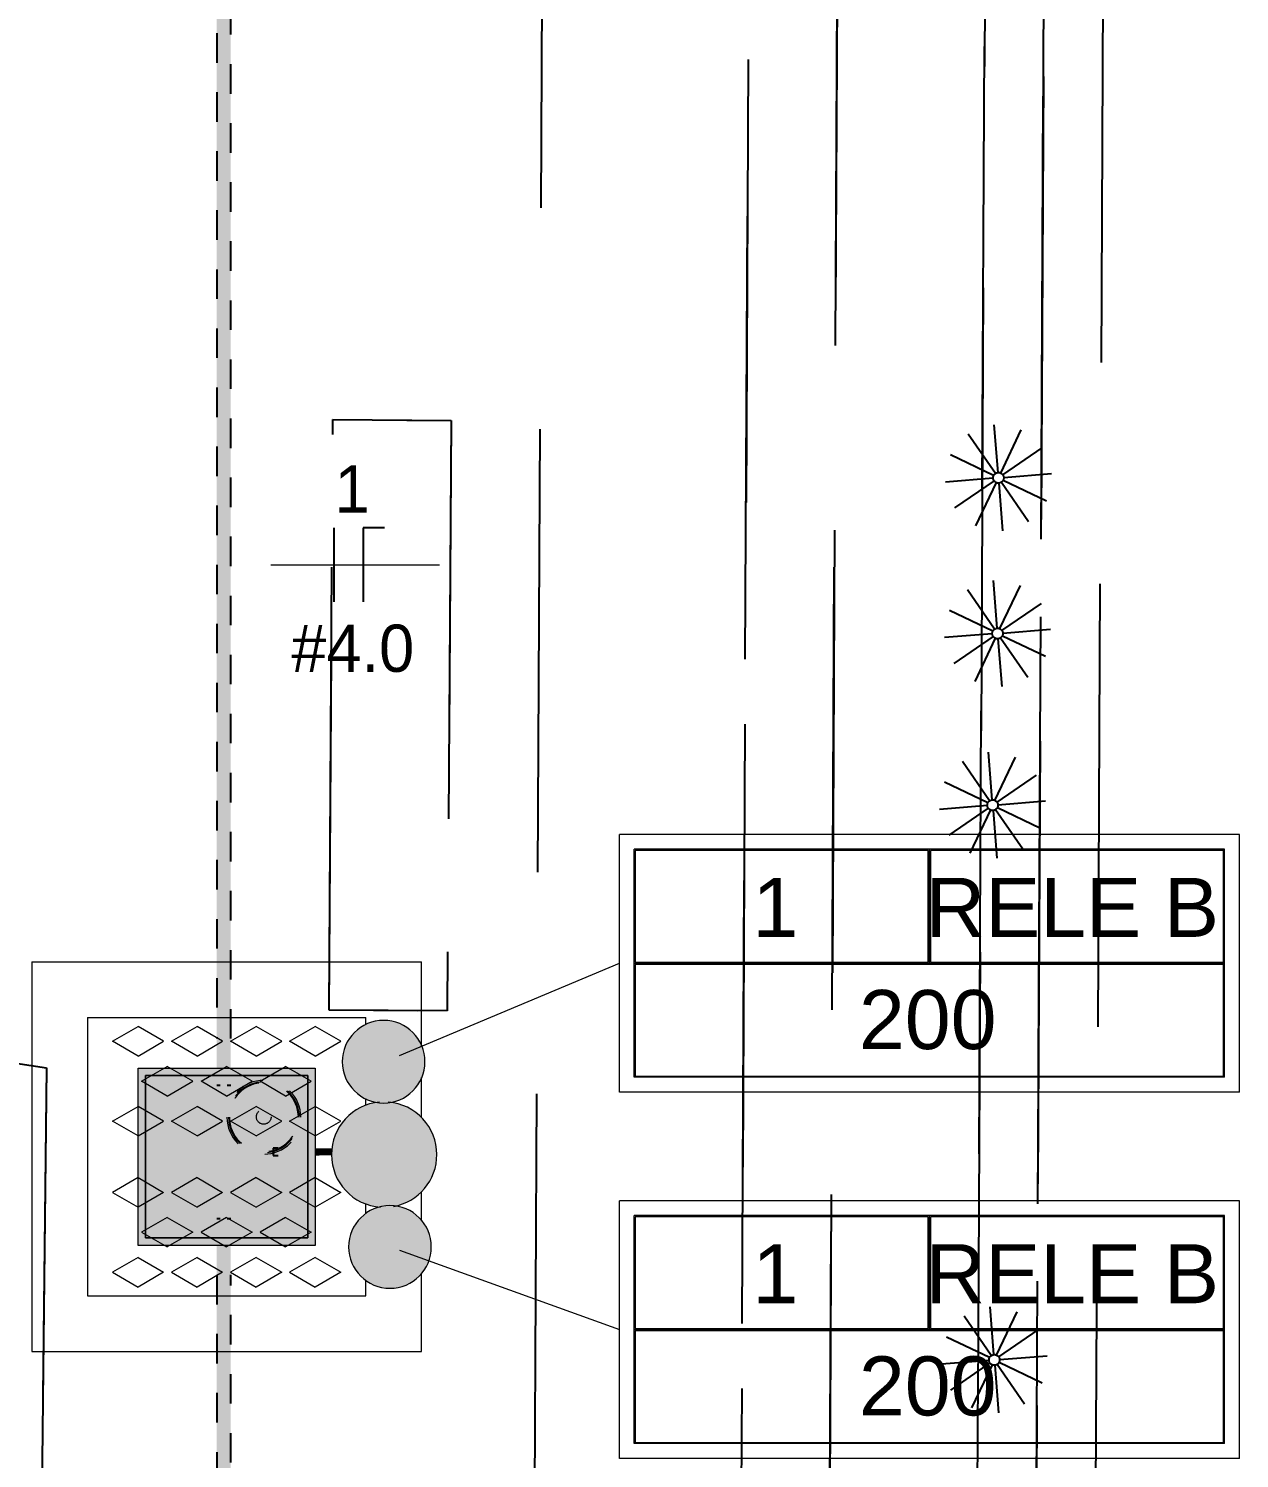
# Model space of a CAD drawing. Header units: metres. Extents: x 4 to 118, y -16 to 34.
# Drawn here: x 57.278 to 61.379, y 21.677 to 26.519 of the extents above; entities that cross this region are included whole.
import ezdxf

# ---------------------------------------------------------------- set-up
doc = ezdxf.new("R2010")
doc.units = ezdxf.units.M
for name, pattern in [('Hidden', [0.007144, 0.004763, -0.002381]), ('Hidden 1_5', [0.0022, 0.0015, -0.0007]), ('IMPORT-_Tracejado pequeno', [2.25, 1.5, -0.75]), ('IMPORT-DASHED2 _4_', [0.375, 0.25, -0.125])]:
    doc.linetypes.add(name, pattern=pattern)
for name, color, linetype, lineweight in [('A-ANNO-NOTE', 7, 'Continuous', 9), ('A-DETL', 7, 'Continuous', 9), ('A-DETL-GENF', 7, 'Continuous', 9), ('Dispositivos elétricos', 7, 'Continuous', 50), ('E-LITE-EQPM-IDEN', 7, 'Continuous', 9), ('E-POWR-CNDT', 7, 'Continuous', 25), ('KIRYA - PAREDE', 7, 'Continuous', 35), ('KIRYA - PAREDE VISTA', 7, 'Continuous', 18), ('KIRYA - PISO', 7, 'Continuous', 9), ('KIRYA - PROJEÇÃO', 7, 'IMPORT-DASHED2 _4_', 9), ('VEGETAÇÃO', 7, 'Continuous', 9)]:
    doc.layers.add(name, color=color, linetype=linetype, lineweight=lineweight)
doc.layers.add('A-DETL-THIN', color=7, linetype='Continuous', lineweight=20, true_color=0xc0c0c0)
doc.layers.add('Base Revit Coremas_dwg', color=7, linetype='Continuous', lineweight=9, true_color=0x767676)
doc.styles.add('Arial_1', font='arial.ttf', dxfattribs={"height": 0.2})
doc.styles.add('Century Gothic_3', font='GOTHIC.TTF', dxfattribs={"height": 0.16})

# ---------------------------------------------------------------- blocks, each defined once
blk = doc.blocks.new('Caixa de Passagem no Passeio - Caixa de Passagem no Passeio 2-8198666-PLANTA BAIXA - TÉRREO')
at = {"layer": 'Dispositivos elétricos', "lineweight": 9, "true_color": 0x82482d}
h = blk.add_hatch(color=27, dxfattribs=at)
h.paths.add_polyline_path([(-0.3, -0.3), (0.3, -0.3), (0.3, 0.3), (-0.3, 0.3), (-0.3, -0.2629)])
h.paths.add_polyline_path([(-0.275, -0.275), (-0.275, 0.275), (0.275, 0.275), (0.275, -0.275), (-0.106, -0.275)])
at = {"layer": 'Dispositivos elétricos', "lineweight": 9, "true_color": 0x5a6266}
blk.add_hatch(color=251, dxfattribs=at).paths.add_polyline_path([(-0.275, -0.275), (0.275, -0.275), (0.275, 0.275), (-0.275, 0.275), (-0.275, -0.1677)])
at = {"layer": 'Dispositivos elétricos', "lineweight": 9}
for p, q in [((-0.3, -0.3), (-0.3, 0.3)), ((-0.3, 0.3), (0.3, 0.3)), ((0.3, 0.3), (0.3, -0.3)), ((-0.275, -0.275), (-0.275, 0.275)), ((-0.275, 0.275), (0.275, 0.275)), ((-0.275, 0.275), (-0.275, -0.275)), ((0.275, 0.275), (-0.275, 0.275)), ((0.275, 0.275), (0.275, -0.275)), ((0.275, -0.275), (0.275, 0.275)), ((0.275, -0.275), (-0.275, -0.275)), ((-0.275, -0.275), (0.275, -0.275)), ((0.3, -0.3), (-0.3, -0.3))]:
    blk.add_line(p, q, dxfattribs=at)
blk = doc.blocks.new('Haste de aterramento - Haste de aterramento-V18-PLANTA BAIXA - TÉRREO')
at = {"layer": 'A-DETL', "linetype": 'Hidden 1_5'}
blk.add_circle((0, 0), 0.025, dxfattribs=at)
for radius, start, end in [(0.125, 0, 180), (0.1199, 360, 180), (0.1167, 360, 180), (0.125, 180, 0), (0.1199, 180, 360), (0.1167, 180, 360)]:
    blk.add_arc((0.0006, -0.0013), radius, start, end, dxfattribs=at)
blk = doc.blocks.new('Base Revit Coremas_dwg_A$C7A191758-8215573-PLANTA BAIXA - TÉRREO')
at = {"layer": 'VEGETAÇÃO', "color": 254, "linetype": 'IMPORT-_Tracejado pequeno', "lineweight": 25, "true_color": 0xe3e3e3}
for p, q in [((0.18, 0.198), (0.18, 0.36)), ((0.171, 0.1956), (0.09, 0.3359)), ((0.189, 0.1956), (0.27, 0.3359)), ((0.1644, 0.189), (0.0241, 0.27)), ((0.1956, 0.189), (0.3359, 0.27)), ((0.162, 0.18), (0, 0.18)), ((0.1644, 0.171), (0.0241, 0.09)), ((0.171, 0.1644), (0.09, 0.0241)), ((0.18, 0.162), (0.18, 0)), ((0.189, 0.1644), (0.27, 0.0241)), ((0.1956, 0.171), (0.3359, 0.09)), ((0.198, 0.18), (0.36, 0.18))]:
    blk.add_line(p, q, dxfattribs=at)
blk.add_circle((0.18, 0.18), 0.018, dxfattribs=at)
blk = doc.blocks.new('Base Revit Coremas_dwg_A$C277F18F9-8215571-PLANTA BAIXA - TÉRREO')
at = {"layer": 'VEGETAÇÃO', "color": 254, "linetype": 'IMPORT-_Tracejado pequeno', "lineweight": 25, "true_color": 0xe3e3e3}
for p, q in [((0.18, 0.198), (0.18, 0.36)), ((0.171, 0.1956), (0.09, 0.3359)), ((0.189, 0.1956), (0.27, 0.3359)), ((0.1644, 0.189), (0.0241, 0.27)), ((0.1956, 0.189), (0.3359, 0.27)), ((0.162, 0.18), (0, 0.18)), ((0.1644, 0.171), (0.0241, 0.09)), ((0.171, 0.1644), (0.09, 0.0241)), ((0.18, 0.162), (0.18, 0)), ((0.189, 0.1644), (0.27, 0.0241)), ((0.1956, 0.171), (0.3359, 0.09)), ((0.198, 0.18), (0.36, 0.18))]:
    blk.add_line(p, q, dxfattribs=at)
blk.add_circle((0.18, 0.18), 0.018, dxfattribs=at)
blk = doc.blocks.new('Base Revit Coremas_dwg_A$C6DD851CF-8215572-PLANTA BAIXA - TÉRREO')
at = {"layer": 'VEGETAÇÃO', "color": 254, "linetype": 'IMPORT-_Tracejado pequeno', "lineweight": 25, "true_color": 0xe3e3e3}
for p, q in [((0.18, 0.198), (0.18, 0.36)), ((0.171, 0.1956), (0.09, 0.3359)), ((0.189, 0.1956), (0.27, 0.3359)), ((0.1644, 0.189), (0.0241, 0.27)), ((0.1956, 0.189), (0.3359, 0.27)), ((0.162, 0.18), (0, 0.18)), ((0.1644, 0.171), (0.0241, 0.09)), ((0.171, 0.1644), (0.09, 0.0241)), ((0.18, 0.162), (0.18, 0)), ((0.189, 0.1644), (0.27, 0.0241)), ((0.1956, 0.171), (0.3359, 0.09)), ((0.198, 0.18), (0.36, 0.18))]:
    blk.add_line(p, q, dxfattribs=at)
blk.add_circle((0.18, 0.18), 0.018, dxfattribs=at)
blk = doc.blocks.new('Base Revit Coremas_dwg-8208185-PLANTA BAIXA - TÉRREO')
at = {"layer": 'KIRYA - PAREDE', "color": 254, "linetype": 'IMPORT-_Tracejado pequeno', "lineweight": 25, "true_color": 0xe3e3e3, "flags": 128}
blk.add_lwpolyline([(44.026, 31.3887), (43.8882, 3.135), (0.243, 0.0173), (0.2288, 0.2168), (43.6891, 3.3213), (43.8234, 30.8565)], dxfattribs=at)
blk.add_lwpolyline([(44.026, 31.3887), (43.8882, 3.135), (0.243, 0.0173), (0.2288, 0.2168), (43.6891, 3.3213), (43.8234, 30.8565)], dxfattribs=at)
at = {"layer": 'KIRYA - PAREDE VISTA', "color": 254, "linetype": 'IMPORT-_Tracejado pequeno', "lineweight": 25, "true_color": 0xe3e3e3, "flags": 128}
blk.add_lwpolyline([(41.382, 23.1951), (41.3952, 25.1951), (41.7952, 25.1925), (41.782, 23.1925), (41.382, 23.1951), (41.3952, 25.1951), (41.7952, 25.1925), (41.782, 23.1925)], close=True, dxfattribs=at)
at = {"layer": 'KIRYA - PISO', "color": 254, "linetype": 'IMPORT-_Tracejado pequeno', "lineweight": 25, "true_color": 0xe3e3e3, "flags": 128}
for points in [[(44.026, 31.3887), (43.8882, 3.135), (0, 0), (1.5183, 12.1051), (43.4673, 32.3373)], [(44.026, 31.3887), (43.8882, 3.135), (0, 0)], [(0.7543, 4.407), (0.2288, 0.2168), (43.6891, 3.3213), (43.8234, 30.8565)], [(43.8234, 30.8565), (43.6891, 3.3213), (0.2288, 0.2168), (0.7543, 4.407)], [(20.1505, 19.4261), (42.1193, 30.0217), (41.9968, 4.9048), (41.5667, 4.8741)], [(20.1505, 19.4261), (42.1193, 30.0217), (41.9968, 4.9048), (41.5667, 4.8741)]]:
    blk.add_lwpolyline(points, dxfattribs=at)
for points in [[(1.0645, 4.4689), (0.6227, 0.9467), (42.9923, 3.9733), (43.1271, 31.618), (17.5556, 19.2849), (43.1271, 31.618), (42.9923, 3.9733), (0.6227, 0.9467)], [(1.3746, 4.5308), (0.9658, 1.272), (42.6936, 4.2528), (42.8247, 31.1391), (17.5959, 18.9712), (42.8247, 31.1391), (42.6936, 4.2528), (0.9658, 1.272)], [(43.6199, 30.1409), (43.49, 3.5076), (0.4575, 0.4337), (0.2288, 0.2168), (0.4575, 0.4337), (43.49, 3.5076)]]:
    blk.add_lwpolyline(points, close=True, dxfattribs=at)
at = {"layer": 'KIRYA - PROJEÇÃO', "color": 254, "linetype": 'IMPORT-_Tracejado pequeno', "lineweight": 25, "true_color": 0xe3e3e3, "flags": 128}
blk.add_lwpolyline([(31.5296, 24.3685), (40.4249, 22.9996), (40.3486, 15.929), (29.4766, 17.602), (31.5296, 24.3685), (40.4249, 22.9996), (40.3486, 15.929), (29.4766, 17.602)], close=True, dxfattribs=at)
at = {"rotation": 4.525618784365806}
for name, p in [('Base Revit Coremas_dwg_A$C7A191758-8215573-PLANTA BAIXA - TÉRREO', (43.4839, 24.8042)), ('Base Revit Coremas_dwg_A$C7A191758-8215573-PLANTA BAIXA - TÉRREO', (43.4839, 24.8042)), ('Base Revit Coremas_dwg_A$C6DD851CF-8215572-PLANTA BAIXA - TÉRREO', (43.481, 24.2771)), ('Base Revit Coremas_dwg_A$C6DD851CF-8215572-PLANTA BAIXA - TÉRREO', (43.481, 24.2771)), ('Base Revit Coremas_dwg_A$C277F18F9-8215571-PLANTA BAIXA - TÉRREO', (43.4643, 23.6956)), ('Base Revit Coremas_dwg_A$C277F18F9-8215571-PLANTA BAIXA - TÉRREO', (43.4643, 23.6956)), ('Base Revit Coremas_dwg_A$C7A191758-8215573-PLANTA BAIXA - TÉRREO', (43.47, 21.817)), ('Base Revit Coremas_dwg_A$C7A191758-8215573-PLANTA BAIXA - TÉRREO', (43.47, 21.817))]:
    blk.add_blockref(name, p, dxfattribs=at)
blk = doc.blocks.new('Tag de Luminárias de Teto 3 - Tag de Luminárias de Teto 3-3493737-PLANTA BAIXA - TÉRREO')
at = {"layer": 'E-LITE-EQPM-IDEN'}
for p, q in [((-0.0105, -0.004361), (-0.0105, 0.004361)), ((0.0105, 0.004361), (-0.0105, 0.004361)), ((0.0105, -0.004361), (0.0105, 0.004361)), ((0.01, 0.003861), (-0.01, 0.003861)), ((-0.01, -0.003861), (-0.01, 0.003861)), ((-0.000039, 0.003822), (-0.009961, 0.003822)), ((-0.009961, 0.003822), (-0.009961, 0.000039)), ((-0.000039, 0.000039), (-0.000039, 0.003822)), ((0, 0), (0, 0.003861)), ((0.000039, 0.003822), (0.000039, 0.000039)), ((0.009961, 0.003822), (0.000039, 0.003822)), ((0.009961, 0.000039), (0.009961, 0.003822)), ((0.01, -0.003861), (0.01, 0.003861)), ((-0.01, 0), (0.01, 0)), ((-0.009961, 0.000039), (-0.000039, 0.000039)), ((0.000039, 0.000039), (0.009961, 0.000039)), ((0.009961, -0.000039), (-0.009961, -0.000039)), ((-0.009961, -0.000039), (-0.009961, -0.003822)), ((0.009961, -0.003822), (0.009961, -0.000039)), ((0.01, -0.003861), (-0.01, -0.003861)), ((-0.009961, -0.003822), (0.009961, -0.003822)), ((0.0105, -0.004361), (-0.0105, -0.004361))]:
    blk.add_line(p, q, dxfattribs=at)
blk = doc.blocks.new('Fiação_PEX_Tags Lighting Fixture - 1_ FN-4481215-PLANTA BAIXA - TÉRREO')
at = {"layer": 'E-LITE-EQPM-IDEN', "color": 1, "lineweight": 25, "true_color": 0xff0000}
blk.add_line((-0.00099, -0.001403), (-0.00099, -0.003903), dxfattribs=at)
at = {"layer": 'E-LITE-EQPM-IDEN', "color": 5, "lineweight": 25, "true_color": 0x0000ff}
for p, q in [((0.00001, -0.001403), (0.00001, -0.003903)), ((0.00001, -0.001403), (0.00001, -0.003425)), ((0.000731, -0.001403), (0.00001, -0.001403))]:
    blk.add_line(p, q, dxfattribs=at)
at = {"layer": 'E-LITE-EQPM-IDEN'}
for p in [(-0.003123, -0.002653), (-0.003123, -0.002653), (-0.003123, -0.002653), (-0.003123, -0.002653), (-0.003123, -0.002653), (-0.003123, -0.002653), (-0.003123, -0.002653), (-0.003123, -0.002653), (-0.003123, -0.002653), (-0.003123, -0.002653), (-0.003123, -0.002653), (-0.003123, -0.002653), (-0.003123, -0.002653), (-0.003123, -0.002653), (-0.003123, -0.002653), (-0.003123, -0.002653), (-0.003123, -0.002653), (-0.003123, -0.002653), (-0.003123, -0.002653), (-0.003123, -0.002653), (-0.003123, -0.002653), (-0.003123, -0.002653), (-0.002681, -0.002653)]:
    blk.add_line(p, (0.002595, -0.002653), dxfattribs=at)

msp = doc.modelspace()

# ---------------------------------------------------------------- hatches: boundary and pattern name
at = {"layer": 'A-DETL-GENF', "true_color": 0xffff00}
for points in [[(58.4802, 22.8806), (58.5164, 22.8853), (58.5502, 22.8993), (58.5792, 22.9216), (58.6014, 22.9506), (58.6154, 22.9843), (58.6202, 23.0206), (58.6141, 23.0599), (58.6014, 23.0906), (58.5792, 23.1196), (58.5502, 23.1418), (58.5164, 23.1558), (58.4788, 23.1604), (58.444, 23.1558), (58.4102, 23.1418), (58.3812, 23.1196), (58.3589, 23.0906), (58.3446, 23.0542), (58.3402, 23.0206), (58.345, 22.9843), (58.3589, 22.9506), (58.3812, 22.9216), (58.4102, 22.8993), (58.444, 22.8853), (58.4663, 22.8824)], [(58.5017, 22.2533), (58.5379, 22.2581), (58.5717, 22.2721), (58.6011, 22.2949), (58.6229, 22.3233), (58.6369, 22.3571), (58.6412, 22.3969), (58.6369, 22.4295), (58.6229, 22.4633), (58.6007, 22.4923), (58.5713, 22.5147), (58.5379, 22.5285), (58.5017, 22.5333), (58.4632, 22.5276), (58.4317, 22.5145), (58.4027, 22.4923), (58.3804, 22.4633), (58.3664, 22.4295), (58.3619, 22.3913), (58.3664, 22.3571), (58.3804, 22.3233), (58.4027, 22.2943), (58.4317, 22.2721), (58.4654, 22.2581), (58.491, 22.2547)]]:
    msp.add_hatch(color=2, dxfattribs=at).paths.add_polyline_path(points)
at = {"layer": 'A-DETL-GENF'}
msp.add_hatch(color=256, dxfattribs=at).paths.add_polyline_path([(58.4702, 22.5292), (58.5017, 22.5333), (58.5135, 22.5317), (58.5282, 22.5337), (58.5713, 22.5515), (58.6082, 22.5799), (58.6366, 22.6168), (58.6548, 22.6628), (58.6601, 22.7089), (58.6544, 22.7522), (58.6366, 22.7953), (58.6082, 22.8322), (58.5713, 22.8606), (58.5282, 22.8784), (58.496, 22.8826), (58.4802, 22.8806), (58.4663, 22.8824), (58.4359, 22.8784), (58.3928, 22.8606), (58.3559, 22.8322), (58.3275, 22.7953), (58.3095, 22.7504), (58.3041, 22.7027), (58.3097, 22.6599), (58.3275, 22.6168), (58.3559, 22.5799), (58.3928, 22.5515), (58.4387, 22.5333), (58.4672, 22.5296)])
at = {"layer": 'E-POWR-CNDT', "true_color": 0x353535}
for points in [[(57.9152, 22.9987), (57.9389, 22.9987), (57.9388, 29.2772), (57.9152, 29.2772), (57.9152, 23.0542)], [(57.9626, 22.9987), (57.9615, 29.2772), (57.9389, 29.2772), (57.9389, 22.9987), (57.9625, 22.9987)], [(57.9152, 13.3629), (57.9389, 13.3629), (57.9388, 22.3987), (57.9152, 22.3987), (57.9152, 13.6388)], [(57.9626, 13.3629), (57.9617, 22.3987), (57.9389, 22.3987), (57.9389, 13.3629), (57.9618, 13.3629)]]:
    msp.add_hatch(color=250, dxfattribs=at).paths.add_polyline_path(points)
at = {"layer": 'E-POWR-CNDT', "true_color": 0xff8000}
for points in [[(58.3036, 22.7152), (58.3048, 22.7152), (58.3065, 22.7277), (58.2485, 22.7266), (58.2485, 22.7152), (58.2923, 22.7152)], [(58.2485, 22.7027), (58.3039, 22.7036), (58.3041, 22.7101), (58.3048, 22.7152), (58.2485, 22.7152), (58.2485, 22.7029)]]:
    msp.add_hatch(color=30, dxfattribs=at).paths.add_polyline_path(points)

# ---------------------------------------------------------------- linework, layer by layer
at = {"layer": 'A-ANNO-NOTE'}
for p, q in [((57.2885, 23.3587), (58.6085, 23.3587)), ((57.2885, 23.3587), (57.2885, 22.0387)), ((58.6085, 23.0735), (58.6085, 23.3587)), ((57.4773, 23.1698), (58.4196, 23.1698)), ((57.4773, 23.1698), (57.4773, 22.2275)), ((58.4196, 23.1457), (58.4196, 23.1698)), ((57.5616, 23.0898), (57.6482, 23.1398)), ((57.7348, 23.0898), (57.6482, 23.1398)), ((57.7616, 23.0898), (57.8482, 23.1398)), ((57.9348, 23.0898), (57.8482, 23.1398)), ((57.9616, 23.0898), (58.0482, 23.1398)), ((58.1348, 23.0898), (58.0482, 23.1398)), ((58.1616, 23.0898), (58.2482, 23.1398)), ((58.3348, 23.0898), (58.2482, 23.1398)), ((57.6482, 23.0398), (57.5616, 23.0898)), ((57.6482, 23.0398), (57.7348, 23.0898)), ((57.8482, 23.0398), (57.7616, 23.0898)), ((57.8482, 23.0398), (57.9348, 23.0898)), ((58.0482, 23.0398), (57.9616, 23.0898)), ((58.0482, 23.0398), (58.1348, 23.0898)), ((58.2482, 23.0398), (58.1616, 23.0898)), ((58.2482, 23.0398), (58.3348, 23.0898)), ((57.6602, 22.9541), (57.7468, 23.0041)), ((57.8334, 22.9541), (57.7468, 23.0041)), ((57.8619, 22.9541), (57.9485, 23.0041)), ((58.0351, 22.9541), (57.9485, 23.0041)), ((58.0616, 22.9541), (58.1482, 23.0041)), ((58.2348, 22.9541), (58.1482, 23.0041)), ((57.7468, 22.9041), (57.6602, 22.9541)), ((57.7468, 22.9041), (57.8334, 22.9541)), ((57.9485, 22.9041), (57.8619, 22.9541)), ((57.9485, 22.9041), (58.0351, 22.9541)), ((58.1482, 22.9041), (58.0616, 22.9541)), ((58.1482, 22.9041), (58.2348, 22.9541)), ((58.6085, 22.8319), (58.6085, 22.9676)), ((57.5616, 22.8194), (57.6482, 22.8694)), ((57.7348, 22.8194), (57.6482, 22.8694)), ((57.7616, 22.8194), (57.8482, 22.8694)), ((57.9348, 22.8194), (57.8482, 22.8694)), ((57.9616, 22.8194), (58.0482, 22.8694)), ((58.1348, 22.8194), (58.0482, 22.8694)), ((58.1616, 22.8194), (58.2482, 22.8694)), ((58.3348, 22.8194), (58.2482, 22.8694)), ((58.4196, 22.8717), (58.4196, 22.8954)), ((57.6482, 22.7694), (57.5616, 22.8194)), ((57.6482, 22.7694), (57.7348, 22.8194)), ((57.8482, 22.7694), (57.7616, 22.8194)), ((57.8482, 22.7694), (57.9348, 22.8194)), ((58.0482, 22.7694), (57.9616, 22.8194)), ((58.0482, 22.7694), (58.1348, 22.8194)), ((58.2482, 22.7694), (58.1616, 22.8194)), ((58.2482, 22.7694), (58.3348, 22.8194)), ((57.6482, 22.628), (57.5616, 22.578)), ((57.6482, 22.628), (57.7348, 22.578)), ((57.8482, 22.628), (57.7616, 22.578)), ((57.8482, 22.628), (57.9348, 22.578)), ((58.0482, 22.628), (57.9616, 22.578)), ((58.0482, 22.628), (58.1348, 22.578)), ((58.2482, 22.628), (58.1616, 22.578)), ((58.2482, 22.628), (58.3348, 22.578)), ((57.5616, 22.578), (57.6482, 22.528)), ((57.7348, 22.578), (57.6482, 22.528)), ((57.7616, 22.578), (57.8482, 22.528)), ((57.9348, 22.578), (57.8482, 22.528)), ((57.9616, 22.578), (58.0482, 22.528)), ((58.1348, 22.578), (58.0482, 22.528)), ((58.1616, 22.578), (58.2482, 22.528)), ((58.3348, 22.578), (58.2482, 22.528)), ((58.6085, 22.4821), (58.6085, 22.5802)), ((58.4196, 22.5053), (58.4196, 22.5404)), ((57.7468, 22.4932), (57.6602, 22.4432)), ((57.7468, 22.4932), (57.8334, 22.4432)), ((57.9485, 22.4932), (57.8619, 22.4432)), ((57.9485, 22.4932), (58.0351, 22.4432)), ((58.1482, 22.4932), (58.0616, 22.4432)), ((58.1482, 22.4932), (58.2348, 22.4432)), ((57.6602, 22.4432), (57.7468, 22.3932)), ((57.8334, 22.4432), (57.7468, 22.3932)), ((57.8619, 22.4432), (57.9485, 22.3932)), ((58.0351, 22.4432), (57.9485, 22.3932)), ((58.0616, 22.4432), (58.1482, 22.3932)), ((58.2348, 22.4432), (58.1482, 22.3932)), ((57.6482, 22.3575), (57.5616, 22.3075)), ((57.6482, 22.3575), (57.7348, 22.3075)), ((57.8482, 22.3575), (57.7616, 22.3075)), ((57.8482, 22.3575), (57.9348, 22.3075)), ((58.0482, 22.3575), (57.9616, 22.3075)), ((58.0482, 22.3575), (58.1348, 22.3075)), ((58.2482, 22.3575), (58.1616, 22.3075)), ((58.2482, 22.3575), (58.3348, 22.3075)), ((57.5616, 22.3075), (57.6482, 22.2575)), ((57.7348, 22.3075), (57.6482, 22.2575)), ((57.7616, 22.3075), (57.8482, 22.2575)), ((57.9348, 22.3075), (57.8482, 22.2575)), ((57.9616, 22.3075), (58.0482, 22.2575)), ((58.1348, 22.3075), (58.0482, 22.2575)), ((58.1616, 22.3075), (58.2482, 22.2575)), ((58.3348, 22.3075), (58.2482, 22.2575)), ((58.4196, 22.2275), (58.4196, 22.2813)), ((58.6085, 22.0387), (58.6085, 22.3045)), ((57.4773, 22.2275), (58.4196, 22.2275)), ((57.2885, 22.0387), (58.6085, 22.0387))]:
    msp.add_line(p, q, dxfattribs=at)
at = {"layer": 'A-DETL', "color": 1, "linetype": 'Hidden', "lineweight": 25, "true_color": 0xff0000}
for p, q in [((57.9152, 22.9413), (57.927, 22.9413)), ((57.9507, 22.9413), (57.9626, 22.9413)), ((57.927, 22.4888), (57.9152, 22.4888)), ((57.9626, 22.4888), (57.9507, 22.4888))]:
    msp.add_line(p, q, dxfattribs=at)
at = {"layer": 'A-DETL', "linetype": 'Hidden 1_5', "lineweight": 25}
for p, q in [((58.1235, 22.7277), (58.1064, 22.7277)), ((58.1064, 22.7277), (58.1064, 22.7027)), ((58.1064, 22.7027), (58.1235, 22.7027))]:
    msp.add_line(p, q, dxfattribs=at)
at = {"layer": 'A-DETL-THIN', "lineweight": 18}
for centre, radius, start, end in [((58.4802, 23.0206), 0.14, 0, 180), ((58.4802, 23.0206), 0.14, 180, 360), ((58.482, 22.706), 0.1784, 95.1205, 180), ((58.482, 22.706), 0.1784, 0, 85.4844), ((58.482, 22.706), 0.1784, 180, 266.149), ((58.482, 22.706), 0.1784, 280.2203, 0), ((58.5017, 22.3933), 0.14, 0, 180), ((58.5017, 22.3933), 0.14, 180, 360)]:
    msp.add_arc(centre, radius, start, end, dxfattribs=at)
at = {"layer": 'E-LITE-EQPM-IDEN'}
for p, q in [((58.5335, 23.042), (59.2787, 23.354)), ((58.5335, 22.382), (59.2787, 22.1134))]:
    msp.add_line(p, q, dxfattribs=at)
at = {"layer": 'E-POWR-CNDT', "color": 1, "linetype": 'Hidden', "true_color": 0xff0000}
for p, q in [((57.9152, 29.3037), (57.9152, 23.0987)), ((57.9626, 23.0987), (57.9626, 29.3037)), ((57.9152, 22.2987), (57.9152, 13.4629)), ((57.9626, 13.4629), (57.9626, 22.2987))]:
    msp.add_line(p, q, dxfattribs=at)

# ---------------------------------------------------------------- block references
at = {"layer": 'A-DETL', "linetype": 'Hidden 1_5'}
msp.add_blockref('Haste de aterramento - Haste de aterramento-V18-PLANTA BAIXA - TÉRREO', (58.074, 22.8338), dxfattribs=at)
at = {"layer": 'Base Revit Coremas_dwg', "color": 254, "linetype": 'IMPORT-_Tracejado pequeno', "lineweight": 25, "true_color": 0xe3e3e3}
msp.add_blockref('Base Revit Coremas_dwg-8208185-PLANTA BAIXA - TÉRREO', (16.9133, 0), dxfattribs=at)
at = {"layer": 'Dispositivos elétricos', "lineweight": 9}
msp.add_blockref('Caixa de Passagem no Passeio - Caixa de Passagem no Passeio 2-8198666-PLANTA BAIXA - TÉRREO', (57.9485, 22.6987), dxfattribs=at)
at = {"layer": 'E-LITE-EQPM-IDEN', "xscale": 99.99999999999993, "yscale": 99.99999999999993, "zscale": 99.99999999999993}
for name, p in [('Fiação_PEX_Tags Lighting Fixture - 1_ FN-4481215-PLANTA BAIXA - TÉRREO', (58.41, 24.9685)), ('Tag de Luminárias de Teto 3 - Tag de Luminárias de Teto 3-3493737-PLANTA BAIXA - TÉRREO', (60.3287, 23.354)), ('Tag de Luminárias de Teto 3 - Tag de Luminárias de Teto 3-3493737-PLANTA BAIXA - TÉRREO', (60.3287, 22.1134))]:
    msp.add_blockref(name, p, dxfattribs=at)

# ---------------------------------------------------------------- texts
at = {"layer": 'E-LITE-EQPM-IDEN', "attachment_point": 1}
for s, insert, char_height, width, style in [('1', (58.3143, 25.04), 0.16, 0.152321, 'Century Gothic_3'), ('#4.0', (58.1673, 24.5008), 0.16, 0.577215, 'Century Gothic_3'), ('1', (59.7294, 23.6432), 0.2, 0.192405, 'Arial_1'), ('RELE B', (60.3158, 23.6432), 0.2, 1.234599, 'Arial_1'), ('200', (60.09, 23.2633), 0.2, 0.577215, 'Arial_1'), ('1', (59.7294, 22.4026), 0.2, 0.192405, 'Arial_1'), ('RELE B', (60.3158, 22.4026), 0.2, 1.234599, 'Arial_1'), ('200', (60.09, 22.0227), 0.2, 0.577215, 'Arial_1')]:
    msp.add_mtext(s, dxfattribs=dict(at, insert=insert, char_height=char_height, width=width, style=style))

doc.saveas('drawing.dxf')
